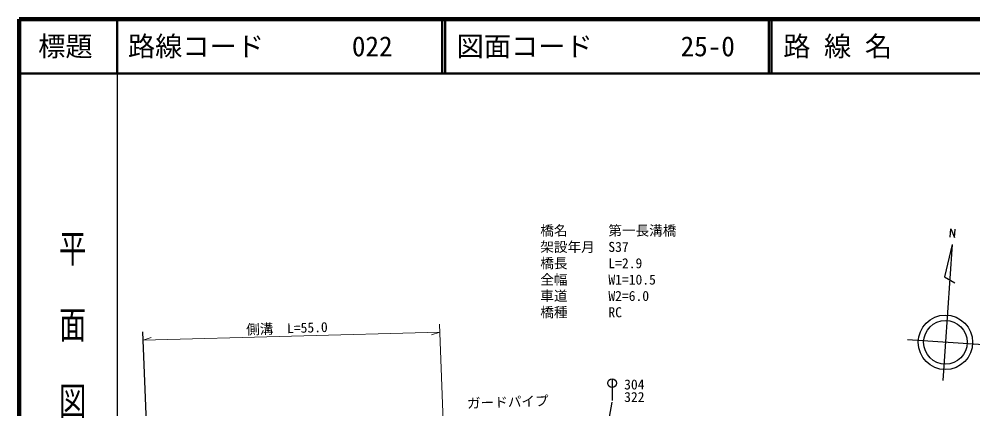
# Model space of a CAD drawing. Units: millimetres, scale not verified. Extents: x 40000 to 680000, y 20000 to 380000.
# Drawn here: x 40000 to 215226, y 308420 to 380000 of the extents above; entities that cross this region are included whole.
import ezdxf
from ezdxf.enums import TextEntityAlignment as Align

# ---------------------------------------------------------------- set-up
doc = ezdxf.new("R2010")
doc.units = ezdxf.units.MM
doc.header["$LTSCALE"] = 1000
for name, color, linetype, lineweight in [('M-BMK-OTRS', 5, 'Continuous', 25), ('M-BMK-SRVR', 3, 'Continuous', 25), ('M-STR-HTXT', 7, 'Continuous', 13), ('M-STR-STRC', 7, 'Continuous', 25), ('M-TTL', 2, 'Continuous', 140), ('M-TTL-BAND', 7, 'Continuous', 25), ('M-TTL-LINE', 7, 'Continuous', 50)]:
    doc.layers.add(name, color=color, linetype=linetype, lineweight=lineweight)
doc.layers.add('M-TTL-TXT', color=7, linetype='Continuous')
doc.styles.add('@ＭＳ ゴシック', font='')
doc.styles.add('ＭＳ ゴシック', font='')
doc.styles.get('@ＭＳ ゴシック').set_extended_font_data('@MS Gothic')
doc.styles.get('ＭＳ ゴシック').set_extended_font_data('MS Gothic')

msp = doc.modelspace()

# ---------------------------------------------------------------- linework, layer by layer
at = {"layer": 'M-BMK-OTRS'}
msp.add_line((64574, 275588), (62725, 322566), dxfattribs=at)
at = {"layer": 'M-BMK-SRVR'}
for p, q in [((211051, 339932), (211156, 341472)), ((211156, 341472), (211850, 339874)), ((211850, 339874), (211947, 341420)), ((211398, 338604), (209702, 313662)), ((211398, 338604), (209993, 332686)), ((209993, 332686), (211921, 331553)), ((217161, 320171), (203193, 321121))]:
    msp.add_line(p, q, dxfattribs=at)
for radius in [5000, 4000]:
    msp.add_circle((210177, 320646), radius, dxfattribs=at)
at = {"layer": 'M-STR-HTXT'}
for p, q in [((62784, 321067), (117281, 322501)), ((117281, 322501), (115792, 322042)), ((118178, 299720), (117222, 324000)), ((62784, 321067), (64272, 321526))]:
    msp.add_line(p, q, dxfattribs=at)
at = {"layer": 'M-STR-STRC'}
for p, q in [((148928, 313945), (148928, 309945)), ((148455, 306916), (148945, 309677))]:
    msp.add_line(p, q, dxfattribs=at)
msp.add_circle((148928, 313145), 800, dxfattribs=at)
at = {"layer": 'M-TTL'}
for p, q in [((40000, 380000), (40000, 20000)), ((680000, 380000), (40000, 380000))]:
    msp.add_line(p, q, dxfattribs=at)
at = {"layer": 'M-TTL-BAND'}
msp.add_line((58000, 370000), (58000, 20000), dxfattribs=at)
at = {"layer": 'M-TTL-LINE'}
for p, q in [((58000, 380000), (58000, 370000)), ((117750, 380000), (117750, 370000)), ((118250, 380000), (118250, 370000)), ((177750, 380000), (177750, 370000)), ((178250, 380000), (178250, 370000)), ((40000, 370000), (680000, 370000))]:
    msp.add_line(p, q, dxfattribs=at)

# ---------------------------------------------------------------- texts
at = {"layer": 'M-STR-HTXT', "style": 'ＭＳ ゴシック'}
for s, p in [('橋名\u3000\u3000\u3000第一長溝橋', (135752, 339702)), ('架設年月\u3000S37', (135752, 336702)), ('橋長\u3000\u3000\u3000L=2.9', (135752, 333702)), ('全幅\u3000\u3000\u3000W1=10.5', (135752, 330702)), ('車道\u3000\u3000\u3000W2=6.0', (135752, 327702)), ('橋種\u3000\u3000\u3000RC', (135752, 324702))]:
    msp.add_text(s, height=1833, dxfattribs=at).set_placement(p, align=Align.BOTTOM_LEFT)
for s, rotation, p in [('側溝\u3000L=55.0', 1.8, (89208, 323234)), ('ガードパイプ', 1.9, (129785, 309700))]:
    msp.add_text(s, height=1833, rotation=rotation, dxfattribs=at).set_placement(p, align=Align.MIDDLE_CENTER)
at = {"layer": 'M-STR-STRC', "style": 'ＭＳ ゴシック'}
for s, p in [('304', (153024, 312908)), ('322', (153024, 310608))]:
    msp.add_text(s, height=1833, dxfattribs=at).set_placement(p, align=Align.MIDDLE_CENTER)
at = {"layer": 'M-TTL-BAND', "style": '@ＭＳ ゴシック', "width": 1.4}
msp.add_text('平  面  図', height=3666, rotation=270, dxfattribs=at).set_placement((49777, 306475), align=Align.MIDDLE_RIGHT)
at = {"layer": 'M-TTL-TXT', "style": 'ＭＳ ゴシック'}
msp.add_text('標題', height=3666, dxfattribs=at).set_placement((48500, 375000), align=Align.MIDDLE_CENTER)
for s, p in [('路線コード', (60000, 375000)), ('022', (101142, 375000)), ('図面コード', (120380, 375000)), ('25-0', (161521, 375000)), ('路 線 名', (180380, 375000))]:
    msp.add_text(s, height=3666, dxfattribs=at).set_placement(p, align=Align.MIDDLE_LEFT)

doc.saveas('drawing.dxf')
